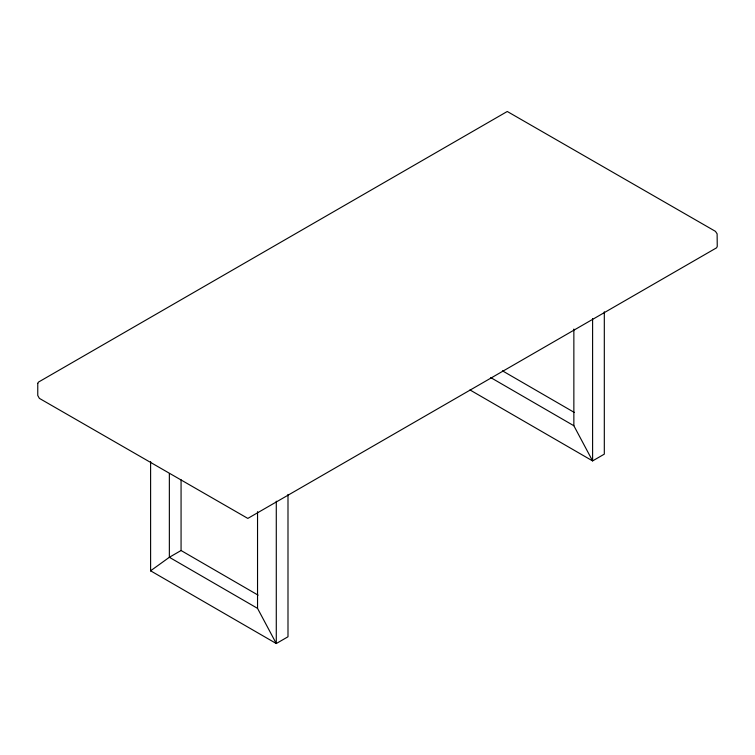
<?xml version="1.0" encoding="UTF-8"?>
<svg xmlns="http://www.w3.org/2000/svg" width="755" height="755" viewBox="0 0 755 755"><rect width="100%" height="100%" fill="white"/><g stroke="black" fill="none" stroke-linecap="round" stroke-linejoin="round"><path stroke-width="1.13" d="M181.068 479.784L181.068 550.518L169.356 557.284L150.604 570.808L276.283 643.534L287.995 636.767L287.995 494.431M502.452 370.828L574.423 412.513M490.741 377.594L573.857 425.735L592.599 460.909L604.311 454.142L604.311 311.806M469.969 389.948L592.599 460.909L592.599 318.572M181.068 550.518L258.097 595.138M276.283 501.197L276.283 643.534L257.54 608.36L169.356 557.284L169.356 473.583M573.857 329.067L573.857 425.735M257.54 511.692L257.54 608.36M150.604 461.503L150.604 570.978M37.769 383.361L37.759 395.478L39.373 398.366L247.819 518.411L716.618 247.791L717.25 246.375L717.118 233.842L715.457 231.351L507.266 111.485L38.448 382.115L37.769 383.361"/></g></svg>
